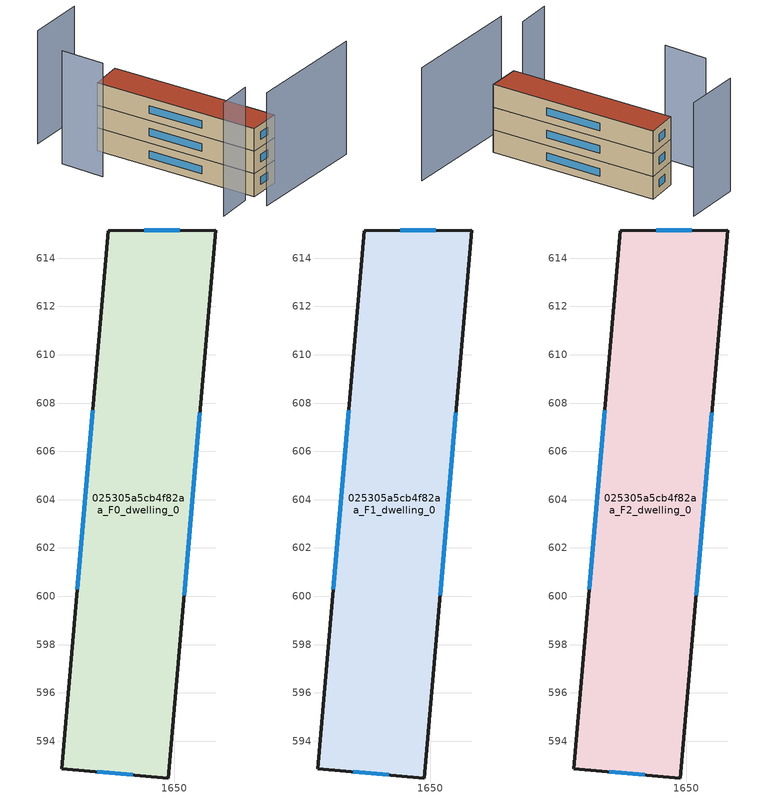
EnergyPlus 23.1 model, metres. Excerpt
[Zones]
025305a5cb4f82aa_F0_dwelling_0
 floor ground (EU_floor_Construction): 1651.72,615.17 1649.76,592.48 1645.35,592.86 1647.27,615.13 z0
 wall outside (EU_wall_Construction): 1649.76,592.48 1651.72,615.17 1647.27,615.13 1645.35,592.86 1649.76,592.48 z0:3
 window (EU_Window_Construction): 1650.41,600.04 1651.07,607.6 / 1646.82,592.73 1648.29,592.6 / 1646.63,607.71 1645.99,600.28 / 1650.24,615.16 1648.75,615.14 z1:2
025305a5cb4f82aa_F1_dwelling_0
 floor to 025305a5cb4f82aa_F0_dwelling_0 (EU_floor_Construction): 1651.72,615.17 1649.76,592.48 1645.35,592.86 1647.27,615.13 z3
 wall outside (EU_wall_Construction): 1649.76,592.48 1651.72,615.17 1647.27,615.13 1645.35,592.86 1649.76,592.48 z3:6
 window (EU_Window_Construction): 1650.41,600.04 1651.07,607.6 / 1646.82,592.73 1648.29,592.6 / 1646.63,607.71 1645.99,600.28 / 1650.24,615.16 1648.75,615.14 z4:5
025305a5cb4f82aa_F2_dwelling_0
 floor to 025305a5cb4f82aa_F1_dwelling_0 (EU_floor_Construction): 1651.72,615.17 1649.76,592.48 1645.35,592.86 1647.27,615.13 z6
 wall outside (EU_wall_Construction): 1649.76,592.48 1651.72,615.17 1647.27,615.13 1645.35,592.86 1649.76,592.48 z6:9
 window (EU_Window_Construction): 1650.41,600.04 1651.07,607.6 / 1646.82,592.73 1648.29,592.6 / 1646.63,607.71 1645.99,600.28 / 1650.24,615.16 1648.75,615.14 z7:8
 roof outside (EU_roof_Construction): 1649.76,592.48 1651.72,615.17 1647.27,615.13 1645.35,592.86 z9
shading: 1643.92,590.36 1660.56,588.68 / 1639.06,593.51 1643.98,593.31 / 1642.18,617.06 1641.46,611.2 / 1653.37,621.53 1645.46,622.16 z0:15
[Building]
EU S2 Campaign: North Axis=0; Terrain=City; Solar Distribution=FullExterior
[Site:Location]
Bologna: Latitude=44.5; Longitude=11.25; Time Zone=1; Elevation=37
[SizingPeriod:WeatherFileDays]
AnnualSizingPeriod: Begin Month=1; Begin Day of Month=1; End Month=12; End Day of Month=31; Day of Week for Start Day=Monday; Use Weather File Daylight Saving Period=No; Use Weather File Rain and Snow Indicators=No
[MATERIAL]
EU_InternalMass_Material: Roughness=MediumRough; Thickness=0.1; Conductivity=1; Density=1800; Specific Heat=900; Thermal Absorptance=0.9; Solar Absorptance=0.7; Visible Absorptance=0.7
[MATERIAL:NOMASS] Roughness=MediumRough; Thermal Absorptance=0.9; Solar Absorptance=0.7; Visible Absorptance=0.7
Name | Thermal Resistance
EU_wall_NoMass | 0.937881
EU_roof_NoMass | 0.548572
EU_floor_NoMass | 0.71348
[WINDOWMATERIAL:SIMPLEGLAZINGSYSTEM]
EU_Window_SimpleGlazing: UFactor=4.25633; Solar Heat Gain Coefficient=0.85; Visible Transmittance=0.85
[CONSTRUCTION]
EU_wall_Construction: EU_wall_NoMass
EU_roof_Construction: EU_roof_NoMass
EU_floor_Construction: EU_floor_NoMass
EU_Window_Construction: EU_Window_SimpleGlazing
EU_InternalMass_Construction: EU_InternalMass_Material
[ZONE] Type=1; Multiplier=1; Ceiling Height=autocalculate; Floor Area=autocalculate; Part of Total Floor Area=Yes
Name | Volume
025305a5cb4f82aa_F0_dwelling_0 | 299.832
025305a5cb4f82aa_F1_dwelling_0; 025305a5cb4f82aa_F2_dwelling_0 | 299.831
[INTERNALMASS] Construction=EU_InternalMass_Construction; Surface Area=99.9438
Name | Zone or ZoneList
025305a5cb4f82aa_F0_dwelling_0_EU_InternalMass | 025305a5cb4f82aa_F0_dwelling_0
025305a5cb4f82aa_F1_dwelling_0_EU_InternalMass | 025305a5cb4f82aa_F1_dwelling_0
025305a5cb4f82aa_F2_dwelling_0_EU_InternalMass | 025305a5cb4f82aa_F2_dwelling_0
[OTHEREQUIPMENT] Fuel Type=Electricity; Design Level Calculation Method=Watts/Area; Power per Zone Floor Area=1; Fraction Latent=0; Fraction Radiant=0; Fraction Lost=0; Carbon Dioxide Generation Rate=0; EndUse Subcategory=EU_Step8_InternalGains
Name | Zone or ZoneList or Space or SpaceList | Schedule
EU_Step8_InternalGain_025305a5cb4f82aa_F0_dwelling_0_f000 | 025305a5cb4f82aa_F0_dwelling_0 | EU_Step8_GainSchedule_025305a5cb4f82aa_F0_dwelling_0_f000
EU_Step8_InternalGain_025305a5cb4f82aa_F1_dwelling_0_f000 | 025305a5cb4f82aa_F1_dwelling_0 | EU_Step8_GainSchedule_025305a5cb4f82aa_F1_dwelling_0_f000
EU_Step8_InternalGain_025305a5cb4f82aa_F2_dwelling_0_f000 | 025305a5cb4f82aa_F2_dwelling_0 | EU_Step8_GainSchedule_025305a5cb4f82aa_F2_dwelling_0_f000
[ZONEVENTILATION:DESIGNFLOWRATE] Schedule=EU_AlwaysOn; Design Flow Rate Calculation Method=AirChanges/Hour; Air Changes per Hour=0.687892; Ventilation Type=Natural; Fan Pressure Rise=0; Fan Total Efficiency=1; Constant Term Coefficient=1; Temperature Term Coefficient=0; Velocity Term Coefficient=0; Velocity Squared Term Coefficient=0; Minimum Indoor Temperature=-100; Maximum Indoor Temperature=100; Delta Temperature=-100; Minimum Outdoor Temperature=-100; Maximum Outdoor Temperature=100; Maximum Wind Speed=40
Name | Zone or ZoneList or Space or SpaceList
EU_ConstantAir_025305a5cb4f82aa_F0_dwelling_0 | 025305a5cb4f82aa_F0_dwelling_0
EU_ConstantAir_025305a5cb4f82aa_F1_dwelling_0 | 025305a5cb4f82aa_F1_dwelling_0
EU_ConstantAir_025305a5cb4f82aa_F2_dwelling_0 | 025305a5cb4f82aa_F2_dwelling_0
[HVACTEMPLATE:THERMOSTAT] Constant Heating Setpoint=20; Constant Cooling Setpoint=50
EU_HeatOnly_025305a5cb4f82aa_F0_dwelling_0; EU_HeatOnly_025305a5cb4f82aa_F1_dwelling_0; EU_HeatOnly_025305a5cb4f82aa_F2_dwelling_0
[HVACTEMPLATE:ZONE:IDEALLOADSAIRSYSTEM] System Availability Schedule=EU_AlwaysOn; Maximum Heating Supply Air Temperature=50; Minimum Cooling Supply Air Temperature=13; Maximum Heating Supply Air Humidity Ratio=0.0156; Minimum Cooling Supply Air Humidity Ratio=0.0077; Heating Limit=NoLimit; Cooling Limit=NoLimit; Heating Availability Schedule=EU_AlwaysOn; Cooling Availability Schedule=EU_CoolingOff; Dehumidification Control Type=ConstantSensibleHeatRatio; Cooling Sensible Heat Ratio=0.7; Dehumidification Setpoint=60; Humidification Control Type=None; Humidification Setpoint=30; Outdoor Air Method=None; Outdoor Air Flow Rate per Person=0.00944; Outdoor Air Flow Rate per Zone Floor Area=0; Outdoor Air Flow Rate per Zone=0; Demand Controlled Ventilation Type=None; Outdoor Air Economizer Type=NoEconomizer; Heat Recovery Type=None; Sensible Heat Recovery Effectiveness=0.7; Latent Heat Recovery Effectiveness=0.65
Name | Template Thermostat
025305a5cb4f82aa_F0_dwelling_0 | EU_HeatOnly_025305a5cb4f82aa_F0_dwelling_0
025305a5cb4f82aa_F1_dwelling_0 | EU_HeatOnly_025305a5cb4f82aa_F1_dwelling_0
025305a5cb4f82aa_F2_dwelling_0 | EU_HeatOnly_025305a5cb4f82aa_F2_dwelling_0
[SIZING:ZONE] Zone Cooling Design Supply Air Temperature Input Method=SupplyAirTemperature; Zone Cooling Design Supply Air Temperature=13; Zone Heating Design Supply Air Temperature Input Method=SupplyAirTemperature; Zone Heating Design Supply Air Temperature=50; Zone Cooling Design Supply Air Humidity Ratio=0.008; Zone Heating Design Supply Air Humidity Ratio=0.008; Cooling Design Air Flow Method=DesignDay; Cooling Design Air Flow Rate=0; Cooling Minimum Air Flow per Zone Floor Area=0.000762; Cooling Minimum Air Flow=0; Cooling Minimum Air Flow Fraction=0.2; Heating Design Air Flow Method=DesignDay; Heating Design Air Flow Rate=0; Heating Maximum Air Flow per Zone Floor Area=0.002032; Heating Maximum Air Flow=0.141576; Heating Maximum Air Flow Fraction=0.3; Account for Dedicated Outdoor Air System=No; Dedicated Outdoor Air System Control Strategy=NeutralSupplyAir; Dedicated Outdoor Air Low Setpoint Temperature for Design=autosize; Dedicated Outdoor Air High Setpoint Temperature for Design=autosize; Zone Load Sizing Method=Sensible Load Only No Latent Load; Zone Latent Cooling Design Supply Air Humidity Ratio Input Method=HumidityRatioDifference; Zone Cooling Design Supply Air Humidity Ratio Difference=0.005; Zone Latent Heating Design Supply Air Humidity Ratio Input Method=HumidityRatioDifference; Zone Humidification Design Supply Air Humidity Ratio Difference=0.005
025305a5cb4f82aa_F0_dwelling_0; 025305a5cb4f82aa_F1_dwelling_0; 025305a5cb4f82aa_F2_dwelling_0
[SCHEDULE:CONSTANT]
Name | Hourly Value
EU_AlwaysOn | 1
EU_CoolingOff | 0
[SCHEDULE:FILE] Column Number=1; Rows to Skip at Top=0; Number of Hours of Data=8760; Column Separator=Comma; Interpolate to Timestep=No; Minutes per Item=60; Adjust Schedule for Daylight Savings=Yes
Name | File
EU_Step8_GainSchedule_025305a5cb4f82aa_F0_dwelling_0_f000 | ../../schedules/025305a5cb4f82aa/025305a5cb4f82aa_F0_dwelling_0_f000_gain.csv
EU_Step8_GainSchedule_025305a5cb4f82aa_F1_dwelling_0_f000 | ../../schedules/025305a5cb4f82aa/025305a5cb4f82aa_F1_dwelling_0_f000_gain.csv
EU_Step8_GainSchedule_025305a5cb4f82aa_F2_dwelling_0_f000 | ../../schedules/025305a5cb4f82aa/025305a5cb4f82aa_F2_dwelling_0_f000_gain.csv
